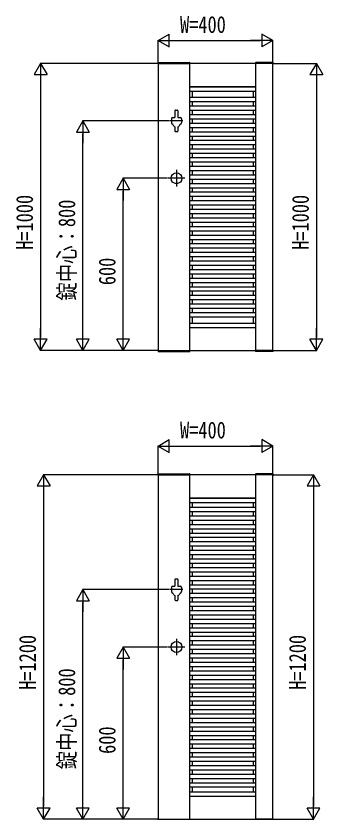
# Model space of a CAD drawing. Units: millimetres, scale not verified. Extents: x -8410 to 8410, y -5940 to 5940.
# Drawn here: x -4060 to -2992, y -3210 to -409 of the extents above; entities that cross this region are included whole.
import ezdxf
from ezdxf.enums import TextEntityAlignment as Align

# ---------------------------------------------------------------- set-up
doc = ezdxf.new("R2010")
doc.units = ezdxf.units.MM
doc.header["$LTSCALE"] = 30
for name, color, linetype in [('0-2_YKK_11', 7, 'Continuous'), ('0-3_YKK_A1', 4, 'Continuous'), ('0-4_YKK_D', 6, 'Continuous')]:
    doc.layers.add(name, color=color, linetype=linetype)
doc.styles.add('ＭＳ ゴシック', font='')
doc.styles.get('ＭＳ ゴシック').set_extended_font_data('MS Gothic')

msp = doc.modelspace()

# ---------------------------------------------------------------- linework, layer by layer
at = {"layer": '0-2_YKK_11'}
for p, q in [((-3455.61, -1574.58), (-3455.61, -574.58)), ((-3225.61, -1574.58), (-3225.61, -574.58)), ((-3455.61, -654.58), (-3225.61, -654.58)), ((-3455.61, -1494.58), (-3225.61, -1494.58)), ((-3455.61, -3207.87), (-3455.61, -2007.87)), ((-3225.61, -3207.87), (-3225.61, -2007.87)), ((-3455.61, -2087.87), (-3225.61, -2087.87)), ((-3455.61, -3127.87), (-3225.61, -3127.87))]:
    msp.add_line(p, q, dxfattribs=at)
for points in [[(-3565.61, -574.58), (-3565.61, -1574.58), (-3165.61, -1574.58), (-3165.61, -574.58)], [(-3565.61, -2007.87), (-3565.61, -3207.87), (-3165.61, -3207.87), (-3165.61, -2007.87)]]:
    msp.add_lwpolyline(points, close=True, dxfattribs=at)
at = {"layer": '0-3_YKK_A1'}
for p, q in [((-3565.97, -572.03), (-3566.11, -574.58)), ((-3566.11, -574.58), (-3455.11, -574.58)), ((-3564.98, -571.08), (-3456.24, -571.08)), ((-3455.24, -572.03), (-3455.11, -574.58)), ((-3225.97, -572.03), (-3226.11, -574.58)), ((-3165.11, -574.58), (-3226.11, -574.58)), ((-3166.24, -571.08), (-3224.98, -571.08)), ((-3165.24, -572.03), (-3165.11, -574.58)), ((-3455.61, -655.68), (-3225.61, -655.68)), ((-3455.61, -670.68), (-3225.61, -670.68)), ((-3446.81, -654.58), (-3446.81, -655.68)), ((-3446.81, -670.68), (-3446.81, -692.38)), ((-3234.41, -654.58), (-3234.41, -655.68)), ((-3234.41, -670.68), (-3234.41, -692.38)), ((-3455.61, -692.38), (-3225.61, -692.38)), ((-3455.61, -707.38), (-3225.61, -707.38)), ((-3455.61, -722.38), (-3225.61, -722.38)), ((-3446.81, -707.38), (-3446.81, -722.38)), ((-3234.41, -707.38), (-3234.41, -722.38)), ((-3506.86, -739.08), (-3506.86, -762.58)), ((-3504.86, -737.08), (-3498.36, -737.08)), ((-3496.36, -739.08), (-3496.36, -762.58)), ((-3455.61, -737.38), (-3225.61, -737.38)), ((-3455.61, -752.38), (-3225.61, -752.38)), ((-3446.81, -737.38), (-3446.81, -752.38)), ((-3234.41, -737.38), (-3234.41, -752.38)), ((-3479.6, -774.58), (-3523.61, -774.58)), ((-3519.11, -767.58), (-3519.11, -781.58)), ((-3514.11, -762.58), (-3506.86, -762.58)), ((-3496.36, -762.58), (-3489.11, -762.58)), ((-3484.11, -767.58), (-3484.11, -781.58)), ((-3455.61, -767.38), (-3225.61, -767.38)), ((-3455.61, -782.38), (-3225.61, -782.38)), ((-3446.81, -767.38), (-3446.81, -782.38)), ((-3234.41, -767.38), (-3234.41, -782.38)), ((-3506.86, -795.43), (-3506.86, -810.08)), ((-3504.86, -812.08), (-3498.36, -812.08)), ((-3496.36, -795.43), (-3496.36, -810.08)), ((-3455.61, -797.38), (-3225.61, -797.38)), ((-3446.81, -797.38), (-3446.81, -812.38)), ((-3234.41, -797.38), (-3234.41, -812.38)), ((-3455.61, -812.38), (-3225.61, -812.38)), ((-3455.61, -827.38), (-3225.61, -827.38)), ((-3446.81, -827.38), (-3446.81, -842.38)), ((-3234.41, -827.38), (-3234.41, -842.38)), ((-3455.61, -842.38), (-3225.61, -842.38)), ((-3455.61, -857.38), (-3225.61, -857.38)), ((-3446.81, -857.38), (-3446.81, -872.38)), ((-3234.41, -857.38), (-3234.41, -872.38)), ((-3455.61, -872.38), (-3225.61, -872.38)), ((-3455.61, -887.38), (-3225.61, -887.38)), ((-3446.81, -887.38), (-3446.81, -902.38)), ((-3234.41, -887.38), (-3234.41, -902.38)), ((-3455.61, -902.38), (-3225.61, -902.38)), ((-3455.61, -917.38), (-3225.61, -917.38)), ((-3446.81, -917.38), (-3446.81, -932.38)), ((-3234.41, -917.38), (-3234.41, -932.38)), ((-3501.61, -945.58), (-3501.61, -1003.58)), ((-3455.61, -932.38), (-3225.61, -932.38)), ((-3455.61, -947.38), (-3225.61, -947.38)), ((-3446.81, -947.38), (-3446.81, -962.38)), ((-3234.41, -947.38), (-3234.41, -962.38)), ((-3472.61, -974.58), (-3530.61, -974.58)), ((-3455.61, -962.38), (-3225.61, -962.38)), ((-3455.61, -977.38), (-3225.61, -977.38)), ((-3446.81, -977.38), (-3446.81, -992.38)), ((-3234.41, -977.38), (-3234.41, -992.38)), ((-3455.61, -992.38), (-3225.61, -992.38)), ((-3455.61, -1007.38), (-3225.61, -1007.38)), ((-3446.81, -1007.38), (-3446.81, -1022.38)), ((-3234.41, -1007.38), (-3234.41, -1022.38)), ((-3455.61, -1022.38), (-3225.61, -1022.38)), ((-3455.61, -1037.38), (-3225.61, -1037.38)), ((-3455.61, -1052.38), (-3225.61, -1052.38)), ((-3446.81, -1037.38), (-3446.81, -1052.38)), ((-3234.41, -1037.38), (-3234.41, -1052.38)), ((-3455.61, -1067.38), (-3225.61, -1067.38)), ((-3455.61, -1082.38), (-3225.61, -1082.38)), ((-3446.81, -1067.38), (-3446.81, -1082.38)), ((-3234.41, -1067.38), (-3234.41, -1082.38)), ((-3455.61, -1097.38), (-3225.61, -1097.38)), ((-3455.61, -1112.38), (-3225.61, -1112.38)), ((-3446.81, -1097.38), (-3446.81, -1112.38)), ((-3234.41, -1097.38), (-3234.41, -1112.38)), ((-3455.61, -1127.38), (-3225.61, -1127.38)), ((-3455.61, -1142.38), (-3225.61, -1142.38)), ((-3446.81, -1127.38), (-3446.81, -1142.38)), ((-3234.41, -1127.38), (-3234.41, -1142.38)), ((-3455.61, -1157.38), (-3225.61, -1157.38)), ((-3455.61, -1172.38), (-3225.61, -1172.38)), ((-3446.81, -1157.38), (-3446.81, -1172.38)), ((-3234.41, -1157.38), (-3234.41, -1172.38)), ((-3455.61, -1187.38), (-3225.61, -1187.38)), ((-3455.61, -1202.38), (-3225.61, -1202.38)), ((-3446.81, -1187.38), (-3446.81, -1202.38)), ((-3234.41, -1187.38), (-3234.41, -1202.38)), ((-3455.61, -1217.38), (-3225.61, -1217.38)), ((-3455.61, -1232.38), (-3225.61, -1232.38)), ((-3446.81, -1217.38), (-3446.81, -1232.38)), ((-3234.41, -1217.38), (-3234.41, -1232.38)), ((-3455.61, -1247.38), (-3225.61, -1247.38)), ((-3446.81, -1247.38), (-3446.81, -1262.38)), ((-3234.41, -1247.38), (-3234.41, -1262.38)), ((-3455.61, -1262.38), (-3225.61, -1262.38)), ((-3455.61, -1277.38), (-3225.61, -1277.38)), ((-3446.81, -1277.38), (-3446.81, -1292.38)), ((-3234.41, -1277.38), (-3234.41, -1292.38)), ((-3455.61, -1292.38), (-3225.61, -1292.38)), ((-3455.61, -1307.38), (-3225.61, -1307.38)), ((-3446.81, -1307.38), (-3446.81, -1322.38)), ((-3234.41, -1307.38), (-3234.41, -1322.38)), ((-3455.61, -1322.38), (-3225.61, -1322.38)), ((-3455.61, -1337.38), (-3225.61, -1337.38)), ((-3446.81, -1337.38), (-3446.81, -1352.38)), ((-3234.41, -1337.38), (-3234.41, -1352.38)), ((-3455.61, -1352.38), (-3225.61, -1352.38)), ((-3455.61, -1367.38), (-3225.61, -1367.38)), ((-3446.81, -1367.38), (-3446.81, -1382.38)), ((-3234.41, -1367.38), (-3234.41, -1382.38)), ((-3455.61, -1382.38), (-3225.61, -1382.38)), ((-3455.61, -1397.38), (-3225.61, -1397.38)), ((-3446.81, -1397.38), (-3446.81, -1412.38)), ((-3234.41, -1397.38), (-3234.41, -1412.38)), ((-3455.61, -1412.38), (-3225.61, -1412.38)), ((-3455.61, -1427.38), (-3225.61, -1427.38)), ((-3446.81, -1427.38), (-3446.81, -1442.38)), ((-3234.41, -1427.38), (-3234.41, -1442.38)), ((-3455.61, -1442.38), (-3225.61, -1442.38)), ((-3455.61, -1457.38), (-3225.61, -1457.38)), ((-3455.61, -1479.08), (-3225.61, -1479.08)), ((-3446.81, -1457.38), (-3446.81, -1479.08)), ((-3234.41, -1457.38), (-3234.41, -1479.08)), ((-3455.61, -1494.08), (-3225.61, -1494.08)), ((-3446.81, -1494.08), (-3446.81, -1494.58)), ((-3234.41, -1494.08), (-3234.41, -1494.58)), ((-3566.11, -1574.58), (-3455.11, -1574.58)), ((-3565.97, -1577.14), (-3566.11, -1574.59)), ((-3564.98, -1578.08), (-3456.24, -1578.08)), ((-3455.24, -1577.14), (-3455.11, -1574.58)), ((-3165.11, -1574.58), (-3226.11, -1574.58)), ((-3225.97, -1577.14), (-3226.11, -1574.58)), ((-3166.24, -1578.08), (-3224.98, -1578.08)), ((-3165.24, -1577.14), (-3165.11, -1574.59)), ((-3565.97, -2005.32), (-3566.11, -2007.87)), ((-3566.11, -2007.87), (-3455.11, -2007.87)), ((-3564.98, -2004.37), (-3456.24, -2004.37)), ((-3455.24, -2005.32), (-3455.11, -2007.87)), ((-3225.97, -2005.32), (-3226.11, -2007.87)), ((-3165.11, -2007.87), (-3226.11, -2007.87)), ((-3166.24, -2004.37), (-3224.98, -2004.37)), ((-3165.24, -2005.32), (-3165.11, -2007.87)), ((-3455.61, -2088.97), (-3225.61, -2088.97)), ((-3446.81, -2087.87), (-3446.81, -2088.97)), ((-3234.41, -2087.87), (-3234.41, -2088.97)), ((-3455.61, -2103.97), (-3225.61, -2103.97)), ((-3455.61, -2120.67), (-3225.61, -2120.67)), ((-3446.81, -2103.97), (-3446.81, -2120.67)), ((-3234.41, -2103.97), (-3234.41, -2120.67)), ((-3455.61, -2135.67), (-3225.61, -2135.67)), ((-3455.61, -2150.67), (-3225.61, -2150.67)), ((-3446.81, -2135.67), (-3446.81, -2150.67)), ((-3234.41, -2135.67), (-3234.41, -2150.67)), ((-3455.61, -2165.67), (-3225.61, -2165.67)), ((-3455.61, -2180.67), (-3225.61, -2180.67)), ((-3446.81, -2165.67), (-3446.81, -2180.67)), ((-3234.41, -2165.67), (-3234.41, -2180.67)), ((-3455.61, -2195.67), (-3225.61, -2195.67)), ((-3455.61, -2210.67), (-3225.61, -2210.67)), ((-3446.81, -2195.67), (-3446.81, -2210.67)), ((-3234.41, -2195.67), (-3234.41, -2210.67)), ((-3455.61, -2225.67), (-3225.61, -2225.67)), ((-3455.61, -2240.67), (-3225.61, -2240.67)), ((-3446.81, -2225.67), (-3446.81, -2240.67)), ((-3234.41, -2225.67), (-3234.41, -2240.67)), ((-3455.61, -2255.67), (-3225.61, -2255.67)), ((-3446.81, -2255.67), (-3446.81, -2270.67)), ((-3234.41, -2255.67), (-3234.41, -2270.67)), ((-3455.61, -2270.67), (-3225.61, -2270.67)), ((-3455.61, -2285.67), (-3225.61, -2285.67)), ((-3446.81, -2285.67), (-3446.81, -2300.67)), ((-3234.41, -2285.67), (-3234.41, -2300.67)), ((-3455.61, -2300.67), (-3225.61, -2300.67)), ((-3455.61, -2315.67), (-3225.61, -2315.67)), ((-3446.81, -2315.67), (-3446.81, -2330.67)), ((-3234.41, -2315.67), (-3234.41, -2330.67)), ((-3455.61, -2330.67), (-3225.61, -2330.67)), ((-3455.61, -2345.67), (-3225.61, -2345.67)), ((-3446.81, -2345.67), (-3446.81, -2360.67)), ((-3234.41, -2345.67), (-3234.41, -2360.67)), ((-3506.86, -2372.37), (-3506.86, -2395.87)), ((-3504.86, -2370.37), (-3498.36, -2370.37)), ((-3496.36, -2372.37), (-3496.36, -2395.87)), ((-3455.61, -2360.67), (-3225.61, -2360.67)), ((-3455.61, -2375.67), (-3225.61, -2375.67)), ((-3446.81, -2375.67), (-3446.81, -2390.67)), ((-3234.41, -2375.67), (-3234.41, -2390.67)), ((-3479.6, -2407.87), (-3523.61, -2407.87)), ((-3519.11, -2400.87), (-3519.11, -2414.87)), ((-3514.11, -2395.87), (-3506.86, -2395.87)), ((-3496.36, -2395.87), (-3489.11, -2395.87)), ((-3484.11, -2400.87), (-3484.11, -2414.87)), ((-3455.61, -2390.67), (-3225.61, -2390.67)), ((-3455.61, -2405.67), (-3225.61, -2405.67)), ((-3446.81, -2405.67), (-3446.81, -2420.67)), ((-3234.41, -2405.67), (-3234.41, -2420.67)), ((-3506.86, -2428.71), (-3506.86, -2443.37)), ((-3496.36, -2428.71), (-3496.36, -2443.37)), ((-3455.61, -2420.67), (-3225.61, -2420.67)), ((-3455.61, -2435.67), (-3225.61, -2435.67)), ((-3446.81, -2435.67), (-3446.81, -2450.67)), ((-3234.41, -2435.67), (-3234.41, -2450.67)), ((-3504.86, -2445.37), (-3498.36, -2445.37)), ((-3455.61, -2450.67), (-3225.61, -2450.67)), ((-3455.61, -2465.67), (-3225.61, -2465.67)), ((-3455.61, -2480.67), (-3225.61, -2480.67)), ((-3446.81, -2465.67), (-3446.81, -2480.67)), ((-3234.41, -2465.67), (-3234.41, -2480.67)), ((-3455.61, -2495.67), (-3225.61, -2495.67)), ((-3455.61, -2510.67), (-3225.61, -2510.67)), ((-3446.81, -2495.67), (-3446.81, -2510.67)), ((-3234.41, -2495.67), (-3234.41, -2510.67)), ((-3455.61, -2525.67), (-3225.61, -2525.67)), ((-3455.61, -2540.67), (-3225.61, -2540.67)), ((-3446.81, -2525.67), (-3446.81, -2540.67)), ((-3234.41, -2525.67), (-3234.41, -2540.67)), ((-3455.61, -2555.67), (-3225.61, -2555.67)), ((-3455.61, -2570.67), (-3225.61, -2570.67)), ((-3446.81, -2555.67), (-3446.81, -2570.67)), ((-3234.41, -2555.67), (-3234.41, -2570.67)), ((-3501.61, -2578.87), (-3501.61, -2636.87)), ((-3455.61, -2585.67), (-3225.61, -2585.67)), ((-3455.61, -2600.67), (-3225.61, -2600.67)), ((-3446.81, -2585.67), (-3446.81, -2600.67)), ((-3234.41, -2585.67), (-3234.41, -2600.67)), ((-3472.61, -2607.87), (-3530.61, -2607.87)), ((-3455.61, -2615.67), (-3225.61, -2615.67)), ((-3455.61, -2630.67), (-3225.61, -2630.67)), ((-3446.81, -2615.67), (-3446.81, -2630.67)), ((-3234.41, -2615.67), (-3234.41, -2630.67)), ((-3455.61, -2645.67), (-3225.61, -2645.67)), ((-3455.61, -2660.67), (-3225.61, -2660.67)), ((-3446.81, -2645.67), (-3446.81, -2660.67)), ((-3234.41, -2645.67), (-3234.41, -2660.67)), ((-3455.61, -2675.67), (-3225.61, -2675.67)), ((-3446.81, -2675.67), (-3446.81, -2690.67)), ((-3234.41, -2675.67), (-3234.41, -2690.67)), ((-3455.61, -2690.67), (-3225.61, -2690.67)), ((-3455.61, -2705.67), (-3225.61, -2705.67)), ((-3446.81, -2705.67), (-3446.81, -2720.67)), ((-3234.41, -2705.67), (-3234.41, -2720.67)), ((-3455.61, -2720.67), (-3225.61, -2720.67)), ((-3455.61, -2735.67), (-3225.61, -2735.67)), ((-3446.81, -2735.67), (-3446.81, -2750.67)), ((-3234.41, -2735.67), (-3234.41, -2750.67)), ((-3455.61, -2750.67), (-3225.61, -2750.67)), ((-3455.61, -2765.67), (-3225.61, -2765.67)), ((-3446.81, -2765.67), (-3446.81, -2780.67)), ((-3234.41, -2765.67), (-3234.41, -2780.67)), ((-3455.61, -2780.67), (-3225.61, -2780.67)), ((-3455.61, -2795.67), (-3225.61, -2795.67)), ((-3446.81, -2795.67), (-3446.81, -2810.67)), ((-3234.41, -2795.67), (-3234.41, -2810.67)), ((-3455.61, -2810.67), (-3225.61, -2810.67)), ((-3455.61, -2825.67), (-3225.61, -2825.67)), ((-3446.81, -2825.67), (-3446.81, -2840.67)), ((-3234.41, -2825.67), (-3234.41, -2840.67)), ((-3455.61, -2840.67), (-3225.61, -2840.67)), ((-3455.61, -2855.67), (-3225.61, -2855.67)), ((-3446.81, -2855.67), (-3446.81, -2870.67)), ((-3234.41, -2855.67), (-3234.41, -2870.67)), ((-3455.61, -2870.67), (-3225.61, -2870.67)), ((-3455.61, -2885.67), (-3225.61, -2885.67)), ((-3455.61, -2900.67), (-3225.61, -2900.67)), ((-3446.81, -2885.67), (-3446.81, -2900.67)), ((-3234.41, -2885.67), (-3234.41, -2900.67)), ((-3455.61, -2915.67), (-3225.61, -2915.67)), ((-3455.61, -2930.67), (-3225.61, -2930.67)), ((-3446.81, -2915.67), (-3446.81, -2930.67)), ((-3234.41, -2915.67), (-3234.41, -2930.67)), ((-3455.61, -2945.67), (-3225.61, -2945.67)), ((-3455.61, -2960.67), (-3225.61, -2960.67)), ((-3446.81, -2945.67), (-3446.81, -2960.67)), ((-3234.41, -2945.67), (-3234.41, -2960.67)), ((-3455.61, -2975.67), (-3225.61, -2975.67)), ((-3455.61, -2990.67), (-3225.61, -2990.67)), ((-3446.81, -2975.67), (-3446.81, -2990.67)), ((-3234.41, -2975.67), (-3234.41, -2990.67)), ((-3455.61, -3005.67), (-3225.61, -3005.67)), ((-3455.61, -3020.67), (-3225.61, -3020.67)), ((-3446.81, -3005.67), (-3446.81, -3020.67)), ((-3234.41, -3005.67), (-3234.41, -3020.67)), ((-3455.61, -3035.67), (-3225.61, -3035.67)), ((-3455.61, -3050.67), (-3225.61, -3050.67)), ((-3446.81, -3035.67), (-3446.81, -3050.67)), ((-3234.41, -3035.67), (-3234.41, -3050.67)), ((-3455.61, -3065.67), (-3225.61, -3065.67)), ((-3455.61, -3080.67), (-3225.61, -3080.67)), ((-3446.81, -3065.67), (-3446.81, -3080.67)), ((-3234.41, -3065.67), (-3234.41, -3080.67)), ((-3455.61, -3095.67), (-3225.61, -3095.67)), ((-3455.61, -3095.67), (-3225.61, -3095.67)), ((-3446.81, -3095.67), (-3446.81, -3112.37)), ((-3234.41, -3095.67), (-3234.41, -3112.37)), ((-3455.61, -3112.37), (-3225.61, -3112.37)), ((-3455.61, -3127.37), (-3225.61, -3127.37)), ((-3446.81, -3127.37), (-3446.81, -3127.87)), ((-3234.41, -3127.37), (-3234.41, -3127.87)), ((-3566.11, -3207.87), (-3455.11, -3207.87)), ((-3565.97, -3210.42), (-3566.11, -3207.87)), ((-3455.24, -3210.42), (-3455.11, -3207.87)), ((-3165.11, -3207.87), (-3226.11, -3207.87)), ((-3225.97, -3210.42), (-3226.11, -3207.87)), ((-3165.24, -3210.42), (-3165.11, -3207.87))]:
    msp.add_line(p, q, dxfattribs=at)
for centre in [(-3501.61, -974.58), (-3501.61, -2607.87)]:
    msp.add_circle(centre, 19, dxfattribs=at)
for centre, radius, start, end in [((-3564.98, -572.08), 1, 90, 177), ((-3456.24, -572.08), 1, 3, 90), ((-3224.98, -572.08), 1, 90, 177), ((-3166.24, -572.08), 1, 3, 90), ((-3504.86, -739.08), 2, 90, 180), ((-3498.36, -739.08), 2, 0, 90), ((-3514.11, -767.58), 5, 90, 180), ((-3514.11, -781.58), 5, 180, 270), ((-3489.11, -767.58), 5, 0, 90), ((-3489.11, -781.58), 5, 270, 0), ((-3501.61, -784.14), 12.5, 191.55262, 245.16541), ((-3504.86, -810.08), 2, 180, 270), ((-3498.36, -810.08), 2, 270, 0), ((-3501.61, -784.08), 12.5, 294.83459, 348.44738), ((-3501.61, -784.14), 12.5, 294.83459, 348.44738), ((-3564.98, -1577.08), 1, 183, 270), ((-3456.24, -1577.08), 1, 270, 357), ((-3224.98, -1577.08), 1, 183, 270), ((-3166.24, -1577.08), 1, 270, 357), ((-3564.98, -2005.37), 1, 90, 177), ((-3456.24, -2005.37), 1, 3, 90), ((-3224.98, -2005.37), 1, 90, 177), ((-3166.24, -2005.37), 1, 3, 90), ((-3504.86, -2372.37), 2, 90, 180), ((-3498.36, -2372.37), 2, 0, 90), ((-3514.11, -2400.87), 5, 90, 180), ((-3489.11, -2400.87), 5, 0, 90), ((-3514.11, -2414.87), 5, 180, 270), ((-3501.61, -2417.43), 12.5, 191.55262, 245.16541), ((-3501.61, -2417.37), 12.5, 294.83459, 348.44738), ((-3501.61, -2417.43), 12.5, 294.83459, 348.44738), ((-3489.11, -2414.87), 5, 270, 0), ((-3504.86, -2443.37), 2, 180, 270), ((-3498.36, -2443.37), 2, 270, 0)]:
    msp.add_arc(centre, radius, start, end, dxfattribs=at)
at = {"layer": '0-4_YKK_D'}
for p, q in [((-3565.61, -494.66), (-3526.64, -472.16)), ((-3526.64, -517.16), (-3526.64, -472.16)), ((-3165.61, -494.66), (-3204.58, -472.16)), ((-3204.58, -472.16), (-3204.58, -517.16)), ((-3565.61, -572.58), (-3565.61, -493.66)), ((-3565.61, -494.66), (-3526.64, -517.16)), ((-3565.61, -494.66), (-3487.67, -494.66)), ((-3520.61, -494.66), (-3210.61, -494.66)), ((-3165.61, -494.66), (-3243.55, -494.66)), ((-3165.61, -494.66), (-3204.58, -517.16)), ((-3165.61, -572.58), (-3165.61, -493.66)), ((-3974.92, -574.58), (-3997.42, -613.55)), ((-3567.61, -574.58), (-3975.92, -574.58)), ((-3974.92, -574.58), (-3952.42, -613.55)), ((-3974.92, -574.58), (-3974.92, -652.53)), ((-3163.61, -574.58), (-3013.23, -574.58)), ((-3014.23, -574.58), (-3036.73, -613.55)), ((-3014.23, -574.58), (-2991.73, -613.55)), ((-3014.23, -574.58), (-3014.23, -652.53)), ((-3997.42, -613.55), (-3952.42, -613.55)), ((-3036.73, -613.55), (-2991.73, -613.55)), ((-3974.92, -619.58), (-3974.92, -1529.58)), ((-3014.23, -619.58), (-3014.23, -1529.58)), ((-3827.84, -774.58), (-3850.34, -813.55)), ((-3525.61, -774.58), (-3828.84, -774.58)), ((-3827.84, -774.58), (-3805.34, -813.55)), ((-3827.84, -774.58), (-3827.84, -852.53)), ((-3850.34, -813.55), (-3805.34, -813.55)), ((-3827.84, -1529.58), (-3827.84, -819.58)), ((-3687.38, -974.58), (-3709.88, -1013.55)), ((-3532.61, -974.58), (-3688.38, -974.58)), ((-3687.38, -974.58), (-3664.88, -1013.55)), ((-3687.38, -974.58), (-3687.38, -1052.53)), ((-3709.88, -1013.55), (-3664.88, -1013.55)), ((-3687.38, -1529.58), (-3687.38, -1019.58)), ((-3974.92, -1574.58), (-3974.92, -1496.64)), ((-3827.84, -1574.58), (-3827.84, -1496.64)), ((-3687.38, -1574.58), (-3687.38, -1496.64)), ((-3014.23, -1574.58), (-3014.23, -1496.64)), ((-3974.92, -1574.58), (-3997.42, -1535.61)), ((-3952.42, -1535.61), (-3997.42, -1535.61)), ((-3974.92, -1574.58), (-3952.42, -1535.61)), ((-3827.84, -1574.58), (-3850.34, -1535.61)), ((-3805.34, -1535.61), (-3850.34, -1535.61)), ((-3827.84, -1574.58), (-3805.34, -1535.61)), ((-3687.38, -1574.58), (-3709.88, -1535.61)), ((-3664.88, -1535.61), (-3709.88, -1535.61)), ((-3687.38, -1574.58), (-3664.88, -1535.61)), ((-3014.23, -1574.58), (-3036.73, -1535.61)), ((-2991.73, -1535.61), (-3036.73, -1535.61)), ((-3014.23, -1574.58), (-2991.73, -1535.61)), ((-3567.61, -1574.58), (-3975.92, -1574.58)), ((-3567.61, -1574.58), (-3828.84, -1574.58)), ((-3567.61, -1574.58), (-3688.38, -1574.58)), ((-3163.61, -1574.58), (-3013.23, -1574.58)), ((-3565.61, -1907.87), (-3526.64, -1885.37)), ((-3526.64, -1930.37), (-3526.64, -1885.37)), ((-3165.61, -1907.87), (-3204.58, -1885.37)), ((-3204.58, -1885.37), (-3204.58, -1930.37)), ((-3565.61, -2005.87), (-3565.61, -1906.87)), ((-3565.61, -1907.87), (-3526.64, -1930.37)), ((-3565.61, -1907.87), (-3487.67, -1907.87)), ((-3520.61, -1907.87), (-3210.61, -1907.87)), ((-3165.61, -1907.87), (-3243.55, -1907.87)), ((-3165.61, -1907.87), (-3204.58, -1930.37)), ((-3165.61, -2005.87), (-3165.61, -1906.87)), ((-3964.56, -2007.87), (-3987.06, -2046.84)), ((-3567.61, -2007.87), (-3965.56, -2007.87)), ((-3964.56, -2007.87), (-3942.06, -2046.84)), ((-3964.56, -2007.87), (-3964.56, -2085.81)), ((-3163.61, -2007.87), (-3023.58, -2007.87)), ((-3024.58, -2007.87), (-3047.08, -2046.84)), ((-3024.58, -2007.87), (-3002.08, -2046.84)), ((-3024.58, -2007.87), (-3024.58, -2085.81)), ((-3987.06, -2046.84), (-3942.06, -2046.84)), ((-3964.56, -2052.87), (-3964.56, -3162.87)), ((-3047.08, -2046.84), (-3002.08, -2046.84)), ((-3024.58, -2052.87), (-3024.58, -3162.87)), ((-3827.84, -2407.87), (-3850.34, -2446.84)), ((-3525.61, -2407.87), (-3828.84, -2407.87)), ((-3827.84, -2407.87), (-3805.34, -2446.84)), ((-3827.84, -2407.87), (-3827.84, -2485.81)), ((-3850.34, -2446.84), (-3805.34, -2446.84)), ((-3827.84, -3162.87), (-3827.84, -2452.87)), ((-3687.38, -2607.87), (-3709.88, -2646.84)), ((-3532.61, -2607.87), (-3688.38, -2607.87)), ((-3687.38, -2607.87), (-3664.88, -2646.84)), ((-3687.38, -2607.87), (-3687.38, -2685.81)), ((-3709.88, -2646.84), (-3664.88, -2646.84)), ((-3687.38, -3162.87), (-3687.38, -2652.87)), ((-3964.56, -3207.87), (-3964.56, -3129.93)), ((-3827.84, -3207.87), (-3827.84, -3129.93)), ((-3687.38, -3207.87), (-3687.38, -3129.93)), ((-3024.58, -3207.87), (-3024.58, -3129.93)), ((-3964.56, -3207.87), (-3987.06, -3168.9)), ((-3942.06, -3168.9), (-3987.06, -3168.9)), ((-3964.56, -3207.87), (-3942.06, -3168.9)), ((-3827.84, -3207.87), (-3850.34, -3168.9)), ((-3805.34, -3168.9), (-3850.34, -3168.9)), ((-3827.84, -3207.87), (-3805.34, -3168.9)), ((-3687.38, -3207.87), (-3709.88, -3168.9)), ((-3664.88, -3168.9), (-3709.88, -3168.9)), ((-3687.38, -3207.87), (-3664.88, -3168.9)), ((-3024.58, -3207.87), (-3047.08, -3168.9)), ((-3002.08, -3168.9), (-3047.08, -3168.9)), ((-3024.58, -3207.87), (-3002.08, -3168.9)), ((-3567.61, -3207.87), (-3965.56, -3207.87)), ((-3567.61, -3207.87), (-3828.84, -3207.87)), ((-3567.61, -3207.87), (-3688.38, -3207.87)), ((-3163.61, -3207.87), (-3023.58, -3207.87))]:
    msp.add_line(p, q, dxfattribs=at)

# ---------------------------------------------------------------- texts
at = {"layer": '0-4_YKK_D', "style": 'ＭＳ ゴシック', "width": 0.8}
for p in [(-3489.34, -485.66), (-3489.34, -1898.87)]:
    msp.add_text('W=400', height=58.65, dxfattribs=at).set_placement(p, align=Align.BOTTOM_LEFT)
for s, p in [('H=1000', (-3983.92, -1223.92)), ('H=1000', (-3023.23, -1223.92)), ('錠中心：800', (-3836.84, -1400.72)), ('600', (-3696.38, -1347.12)), ('H=1200', (-3973.56, -2757.2)), ('H=1200', (-3033.58, -2757.2)), ('錠中心：800', (-3836.84, -3034)), ('600', (-3696.38, -2980.4))]:
    msp.add_text(s, height=58.65, rotation=90, dxfattribs=at).set_placement(p, align=Align.BOTTOM_LEFT)

doc.saveas('drawing.dxf')
